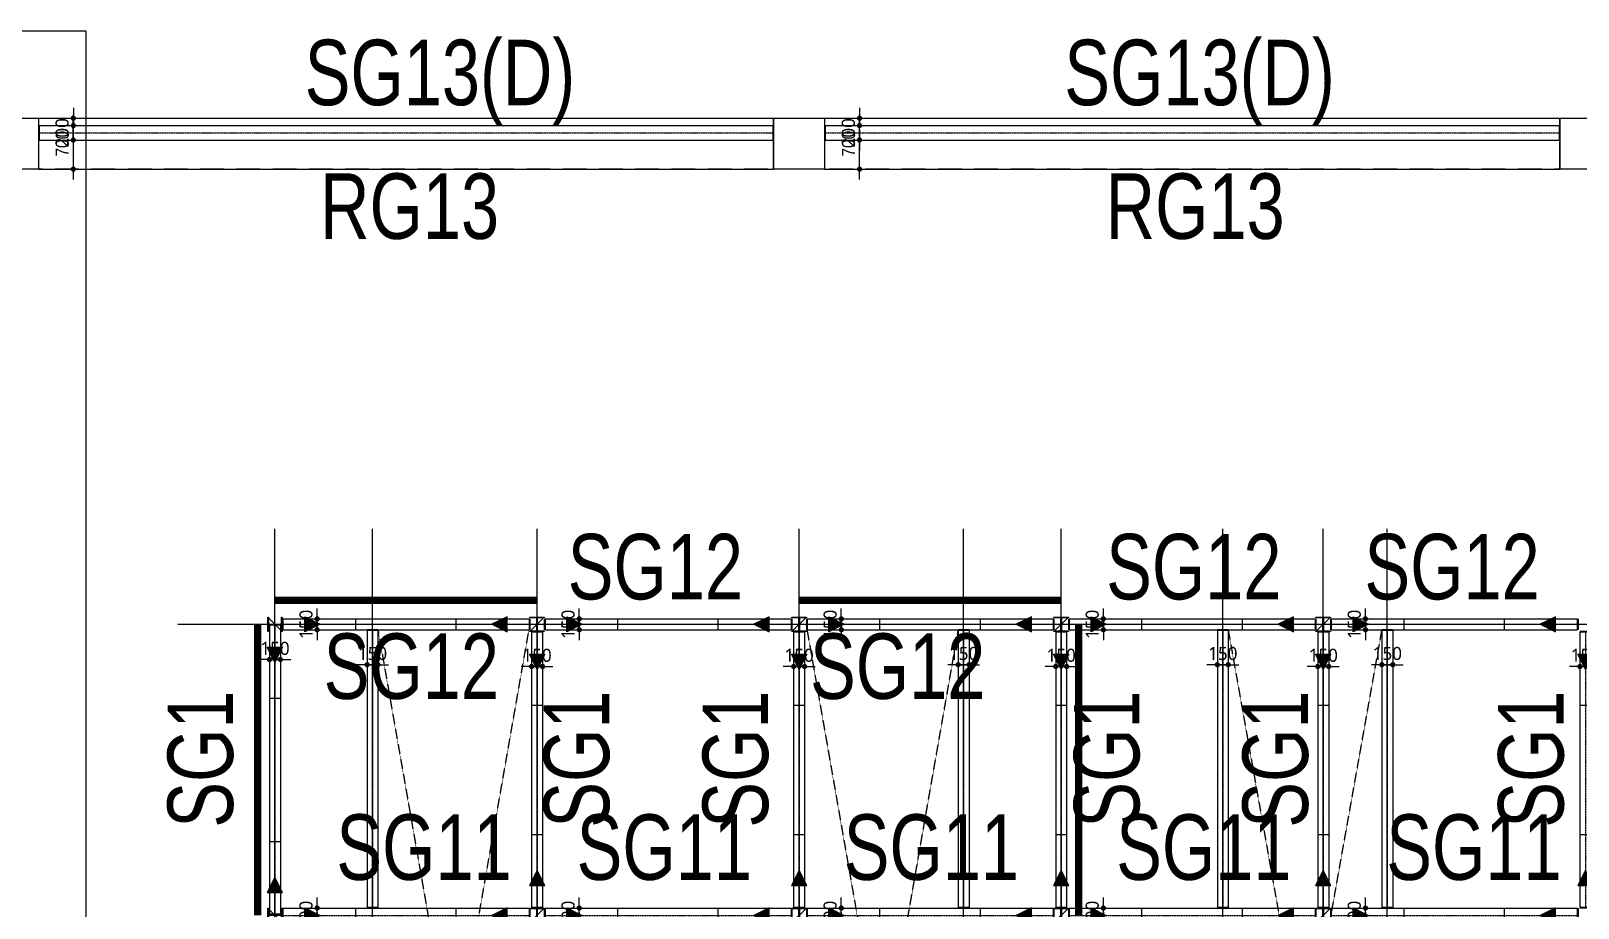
# Model space of a CAD drawing. Header units: millimetres. Extents: x -42253 to 178576, y 88378 to 153500.
# Drawn here: x 102602 to 123854, y 137950 to 150005 of the extents above; entities that cross this region are included whole.
import ezdxf
from ezdxf.enums import TextEntityAlignment as Align

# ---------------------------------------------------------------- set-up
doc = ezdxf.new("R2010")
doc.units = ezdxf.units.MM
for name, pattern in [('HID', [2.3, 1.5, -0.8]), ('HIDDEN', [0.375, 0.25, -0.125]), ('xs-1f_plan$0$HID', [4, 3, -1])]:
    doc.linetypes.add(name, pattern=pattern)
doc.layers.get('Defpoints').update_dxf_attribs({"color": 159})
for name, color, linetype in [('A-CEN', 1, 'Continuous'), ('GIRDER-TEXT', 7, 'Continuous'), ('OPEN', 1, 'HID'), ('S-STEEL', 3, 'Continuous'), ('S-STL-BEAM', 6, 'Continuous'), ('VR', 6, 'HID'), ('xs-1f_plan$0$8', 8, 'Continuous'), ('xs-1f_plan$0$S-BEAM-철골', 6, 'Continuous'), ('xs-1f_plan$0$S-BEAM-철골Splice', 7, 'Continuous'), ('xs-1f_plan$0$xref', 7, 'Continuous'), ('보(girder)', 7, 'HID'), ('슬래브라인', 7, 'Continuous')]:
    doc.layers.add(name, color=color, linetype=linetype)
doc.layers.add('NOPLOT', color=191, linetype='Continuous', plot=False)
doc.styles.add('Gdim', font='Dotum.ttf', dxfattribs={"width": 0.9})
doc.styles.add('Gtx', font='Dotum.ttf')
doc.styles.add('xs-1f_plan$0$Gdim', font='malgun.ttf')
doc.dimstyles.new('Gdim200', dxfattribs={"dimscale": 200, "dimtxt": 3, "dimasz": 1.2, "dimexe": 2, "dimexo": 3, "dimgap": 1, "dimtad": 1, "dimdsep": 46, "dimlunit": 6, "dimtxsty": 'Gdim', "dimblk1": '_CIDOT', "dimblk2": '_CIDOT', "dimsah": 1, "dimcen": 2.5, "dimdle": 2, "dimclrd": 1, "dimclre": 1, "dimclrt": 3, "dimazin": 2, "dimtfac": 1, "dimtix": 1, "dimtmove": 2, "dimatfit": 3, "dimldrblk": '_CIDOT', "dimfxl": 2, "dimtolj": 1, "dimtzin": 0, "dimarcsym": 0})
doc.dimstyles.new('xs-1f_plan$0$Gdim200', dxfattribs={"dimscale": 200, "dimtxt": 3, "dimasz": 1.2, "dimexe": 2, "dimexo": 3, "dimgap": 1, "dimtad": 1, "dimdsep": 46, "dimlunit": 6, "dimtxsty": 'xs-1f_plan$0$Gdim', "dimblk1": 'xs-1f_plan$0$_CIDOT', "dimblk2": 'xs-1f_plan$0$_CIDOT', "dimsah": 1, "dimcen": 2.5, "dimdle": 2, "dimclrd": 1, "dimclre": 1, "dimclrt": 3, "dimazin": 2, "dimtfac": 1, "dimtix": 1, "dimtmove": 2, "dimatfit": 3, "dimldrblk": 'xs-1f_plan$0$_CIDOT', "dimfxl": 2, "dimtolj": 1, "dimtzin": 0, "dimarcsym": 0})

# ---------------------------------------------------------------- blocks, each defined once
blk = doc.blocks.new('_CIDOT')
at = {"color": 0, "linetype": 'ByBlock'}
blk.add_line((2, 0), (-1, 0), dxfattribs=at)
at = {"color": 0, "linetype": 'ByBlock', "const_width": 0.5}
blk.add_lwpolyline([(-0.25, 0, 1), (0.25, 0, 1)], format="xyb", close=True, dxfattribs=at)
blk = doc.blocks.new('*D986')
at = {"layer": 'Defpoints', "color": 155, "lineweight": -2, "transparency": 16777216}
for p, q in [((-1775, 750), (-1355, 750)), ((-1475, 122), (-1475, 678)), ((-1775, 50), (-1355, 50))]:
    blk.add_line(p, q, dxfattribs=at)
at = {"layer": 'Defpoints', "color": 0, "transparency": 16777216}
for p in [(-1955, 750), (-1475, 750), (-1955, 50)]:
    blk.add_point(p, dxfattribs=at)
at = {"layer": 'Defpoints', "color": 155, "lineweight": -2, "transparency": 16777216, "xscale": 71.99999999999994, "yscale": 71.99999999999994, "zscale": 71.99999999999994}
for p, rotation in [((-1475, 750), 90), ((-1475, 50), 270)]:
    blk.add_blockref('_CIDOT', p, dxfattribs=dict(at, rotation=rotation))
at = {"layer": 'Defpoints', "color": 3, "transparency": 16777216, "insert": (-1626, 400), "char_height": 180, "attachment_point": 5, "rotation": 90, "style": 'Gdim'}
blk.add_mtext('\\A1;{\\C155;700}', dxfattribs=at)
blk = doc.blocks.new('*U1046')
blk.add_lwpolyline([(17, 12, -0.414214), (4, 25), (4, 175, -0.414214), (17, 188), (100, 188), (100, 200), (-100, 200), (-100, 188), (-17, 188, -0.414214), (-4, 175), (-4, 25, -0.414214), (-17, 12), (-100, 12), (-100, 0), (100, 0), (100, 12)], format="xyb", close=True)
blk = doc.blocks.new('xs-1f_plan$0$_CIDOT')
at = {"color": 0, "linetype": 'ByBlock'}
blk.add_line((2, 0), (-1, 0), dxfattribs=at)
at = {"color": 0, "linetype": 'ByBlock', "const_width": 0.5}
blk.add_lwpolyline([(-0.25, 0, 1), (0.25, 0, 1)], format="xyb", close=True, dxfattribs=at)
blk = doc.blocks.new('*D1047')
at = {"layer": 'Defpoints', "color": 155, "lineweight": -2, "transparency": 16777216}
for p, q in [((-2839, 225), (-2419, 225)), ((-2539, 297), (-2539, 369)), ((-2539, 75), (-2539, 225)), ((-2839, 75), (-2419, 75)), ((-2539, 3), (-2539, -69))]:
    blk.add_line(p, q, dxfattribs=at)
at = {"layer": 'Defpoints', "color": 0, "transparency": 16777216}
for p in [(-3019, 225), (-2539, 225), (-3019, 75)]:
    blk.add_point(p, dxfattribs=at)
at = {"layer": 'Defpoints', "color": 155, "lineweight": -2, "transparency": 16777216, "xscale": 71.99999999999994, "yscale": 71.99999999999994, "zscale": 71.99999999999994}
for p, rotation in [((-2539, 225), 270), ((-2539, 75), 90)]:
    blk.add_blockref('xs-1f_plan$0$_CIDOT', p, dxfattribs=dict(at, rotation=rotation))
at = {"layer": 'Defpoints', "color": 155, "transparency": 16777216, "insert": (-2692, 150), "char_height": 180, "attachment_point": 5, "rotation": 90, "style": 'xs-1f_plan$0$Gdim'}
blk.add_mtext('\\A1;150', dxfattribs=at)
blk = doc.blocks.new('*D1049')
at = {"layer": 'Defpoints', "color": 155, "lineweight": -2, "transparency": 16777216}
for p, q in [((-2839, 250), (-2419, 250)), ((-2539, 322), (-2539, 394)), ((-2539, 50), (-2539, 250)), ((-2839, 50), (-2419, 50)), ((-2539, -22), (-2539, -94))]:
    blk.add_line(p, q, dxfattribs=at)
at = {"layer": 'Defpoints', "color": 0, "transparency": 16777216}
for p in [(-3019, 250), (-2539, 250), (-3019, 50)]:
    blk.add_point(p, dxfattribs=at)
at = {"layer": 'Defpoints', "color": 155, "lineweight": -2, "transparency": 16777216, "xscale": 71.99999999999994, "yscale": 71.99999999999994, "zscale": 71.99999999999994}
for p, rotation in [((-2539, 250), 270), ((-2539, 50), 90)]:
    blk.add_blockref('xs-1f_plan$0$_CIDOT', p, dxfattribs=dict(at, rotation=rotation))
at = {"layer": 'Defpoints', "color": 155, "transparency": 16777216, "insert": (-2692, 150), "char_height": 180, "attachment_point": 5, "rotation": 90, "style": 'xs-1f_plan$0$Gdim'}
blk.add_mtext('\\A1;200', dxfattribs=at)
blk = doc.blocks.new('*D1051')
at = {"layer": 'Defpoints', "color": 155, "lineweight": -2, "transparency": 16777216}
for p, q in [((-2839, 225), (-2419, 225)), ((-2539, 297), (-2539, 369)), ((-2539, 75), (-2539, 225)), ((-2839, 75), (-2419, 75)), ((-2539, 3), (-2539, -69))]:
    blk.add_line(p, q, dxfattribs=at)
at = {"layer": 'Defpoints', "color": 0, "transparency": 16777216}
for p in [(-3019, 225), (-2539, 225), (-3019, 75)]:
    blk.add_point(p, dxfattribs=at)
at = {"layer": 'Defpoints', "color": 155, "lineweight": -2, "transparency": 16777216, "xscale": 71.99999999999994, "yscale": 71.99999999999994, "zscale": 71.99999999999994}
for p, rotation in [((-2539, 225), 270), ((-2539, 75), 90)]:
    blk.add_blockref('xs-1f_plan$0$_CIDOT', p, dxfattribs=dict(at, rotation=rotation))
at = {"layer": 'Defpoints', "color": 155, "transparency": 16777216, "insert": (-2692, 150), "char_height": 180, "attachment_point": 5, "rotation": 90, "style": 'xs-1f_plan$0$Gdim'}
blk.add_mtext('\\A1;150', dxfattribs=at)
blk = doc.blocks.new('*D1053')
at = {"layer": 'Defpoints', "color": 155, "lineweight": -2, "transparency": 16777216}
for p, q in [((-2743, 225), (-2323, 225)), ((-2443, 297), (-2443, 369)), ((-2443, 75), (-2443, 225)), ((-2743, 75), (-2323, 75)), ((-2443, 3), (-2443, -69))]:
    blk.add_line(p, q, dxfattribs=at)
at = {"layer": 'Defpoints', "color": 0, "transparency": 16777216}
for p in [(-2923, 225), (-2443, 225), (-2923, 75)]:
    blk.add_point(p, dxfattribs=at)
at = {"layer": 'Defpoints', "color": 155, "lineweight": -2, "transparency": 16777216, "xscale": 71.99999999999994, "yscale": 71.99999999999994, "zscale": 71.99999999999994}
for p, rotation in [((-2443, 225), 270), ((-2443, 75), 90)]:
    blk.add_blockref('xs-1f_plan$0$_CIDOT', p, dxfattribs=dict(at, rotation=rotation))
at = {"layer": 'Defpoints', "color": 155, "transparency": 16777216, "insert": (-2596, 150), "char_height": 180, "attachment_point": 5, "rotation": 90, "style": 'xs-1f_plan$0$Gdim'}
blk.add_mtext('\\A1;150', dxfattribs=at)
blk = doc.blocks.new('*D1057')
at = {"layer": 'Defpoints', "color": 155, "lineweight": -2, "transparency": 16777216}
for p, q in [((-2768, 225), (-2348, 225)), ((-2468, 297), (-2468, 369)), ((-2468, 75), (-2468, 225)), ((-2768, 75), (-2348, 75)), ((-2468, 3), (-2468, -69))]:
    blk.add_line(p, q, dxfattribs=at)
at = {"layer": 'Defpoints', "color": 0, "transparency": 16777216}
for p in [(-2948, 225), (-2468, 225), (-2948, 75)]:
    blk.add_point(p, dxfattribs=at)
at = {"layer": 'Defpoints', "color": 155, "lineweight": -2, "transparency": 16777216, "xscale": 71.99999999999994, "yscale": 71.99999999999994, "zscale": 71.99999999999994}
for p, rotation in [((-2468, 225), 270), ((-2468, 75), 90)]:
    blk.add_blockref('xs-1f_plan$0$_CIDOT', p, dxfattribs=dict(at, rotation=rotation))
at = {"layer": 'Defpoints', "color": 155, "transparency": 16777216, "insert": (-2621, 150), "char_height": 180, "attachment_point": 5, "rotation": 90, "style": 'xs-1f_plan$0$Gdim'}
blk.add_mtext('\\A1;150', dxfattribs=at)
blk = doc.blocks.new('*D1063')
at = {"layer": 'Defpoints', "color": 155, "lineweight": -2, "transparency": 16777216}
for p, q in [((-2768, 225), (-2348, 225)), ((-2468, 297), (-2468, 369)), ((-2468, 75), (-2468, 225)), ((-2768, 75), (-2348, 75)), ((-2468, 3), (-2468, -69))]:
    blk.add_line(p, q, dxfattribs=at)
at = {"layer": 'Defpoints', "color": 0, "transparency": 16777216}
for p in [(-2948, 225), (-2468, 225), (-2948, 75)]:
    blk.add_point(p, dxfattribs=at)
at = {"layer": 'Defpoints', "color": 155, "lineweight": -2, "transparency": 16777216, "xscale": 71.99999999999994, "yscale": 71.99999999999994, "zscale": 71.99999999999994}
for p, rotation in [((-2468, 225), 270), ((-2468, 75), 90)]:
    blk.add_blockref('xs-1f_plan$0$_CIDOT', p, dxfattribs=dict(at, rotation=rotation))
at = {"layer": 'Defpoints', "color": 155, "transparency": 16777216, "insert": (-2621, 150), "char_height": 180, "attachment_point": 5, "rotation": 90, "style": 'xs-1f_plan$0$Gdim'}
blk.add_mtext('\\A1;150', dxfattribs=at)
blk = doc.blocks.new('*D1069')
at = {"layer": 'Defpoints', "color": 155, "lineweight": -2, "transparency": 16777216}
for p, q in [((-2768, 225), (-2348, 225)), ((-2468, 297), (-2468, 369)), ((-2468, 75), (-2468, 225)), ((-2768, 75), (-2348, 75)), ((-2468, 3), (-2468, -69))]:
    blk.add_line(p, q, dxfattribs=at)
at = {"layer": 'Defpoints', "color": 0, "transparency": 16777216}
for p in [(-2948, 225), (-2468, 225), (-2948, 75)]:
    blk.add_point(p, dxfattribs=at)
at = {"layer": 'Defpoints', "color": 155, "lineweight": -2, "transparency": 16777216, "xscale": 71.99999999999994, "yscale": 71.99999999999994, "zscale": 71.99999999999994}
for p, rotation in [((-2468, 225), 270), ((-2468, 75), 90)]:
    blk.add_blockref('xs-1f_plan$0$_CIDOT', p, dxfattribs=dict(at, rotation=rotation))
at = {"layer": 'Defpoints', "color": 155, "transparency": 16777216, "insert": (-2621, 150), "char_height": 180, "attachment_point": 5, "rotation": 90, "style": 'xs-1f_plan$0$Gdim'}
blk.add_mtext('\\A1;150', dxfattribs=at)
blk = doc.blocks.new('*D1079')
at = {"layer": 'Defpoints', "color": 155, "lineweight": -2, "transparency": 16777216}
for p, q in [((-2768, 225), (-2348, 225)), ((-2468, 297), (-2468, 369)), ((-2468, 75), (-2468, 225)), ((-2768, 75), (-2348, 75)), ((-2468, 3), (-2468, -69))]:
    blk.add_line(p, q, dxfattribs=at)
at = {"layer": 'Defpoints', "color": 0, "transparency": 16777216}
for p in [(-2948, 225), (-2468, 225), (-2948, 75)]:
    blk.add_point(p, dxfattribs=at)
at = {"layer": 'Defpoints', "color": 155, "lineweight": -2, "transparency": 16777216, "xscale": 71.99999999999994, "yscale": 71.99999999999994, "zscale": 71.99999999999994}
for p, rotation in [((-2468, 225), 270), ((-2468, 75), 90)]:
    blk.add_blockref('xs-1f_plan$0$_CIDOT', p, dxfattribs=dict(at, rotation=rotation))
at = {"layer": 'Defpoints', "color": 155, "transparency": 16777216, "insert": (-2621, 150), "char_height": 180, "attachment_point": 5, "rotation": 90, "style": 'xs-1f_plan$0$Gdim'}
blk.add_mtext('\\A1;150', dxfattribs=at)
blk = doc.blocks.new('*D1165')
at = {"layer": 'Defpoints', "color": 155, "lineweight": -2, "transparency": 16777216}
for p, q in [((-2839, 250), (-2419, 250)), ((-2539, 322), (-2539, 394)), ((-2539, 50), (-2539, 250)), ((-2839, 50), (-2419, 50)), ((-2539, -22), (-2539, -94))]:
    blk.add_line(p, q, dxfattribs=at)
at = {"layer": 'Defpoints', "color": 0, "transparency": 16777216}
for p in [(-3019, 250), (-2539, 250), (-3019, 50)]:
    blk.add_point(p, dxfattribs=at)
at = {"layer": 'Defpoints', "color": 155, "lineweight": -2, "transparency": 16777216, "xscale": 71.99999999999994, "yscale": 71.99999999999994, "zscale": 71.99999999999994}
for p, rotation in [((-2539, 250), 270), ((-2539, 50), 90)]:
    blk.add_blockref('xs-1f_plan$0$_CIDOT', p, dxfattribs=dict(at, rotation=rotation))
at = {"layer": 'Defpoints', "color": 155, "transparency": 16777216, "insert": (-2692, 150), "char_height": 180, "attachment_point": 5, "rotation": 90, "style": 'xs-1f_plan$0$Gdim'}
blk.add_mtext('\\A1;200', dxfattribs=at)
blk = doc.blocks.new('*U987')
at = {"layer": 'Defpoints'}
for p, q in [((-1955.451, 750), (-1955.451, 50)), ((8144.549, 750), (8144.549, 50))]:
    blk.add_line(p, q, dxfattribs=at)
at = {"layer": '보(girder)'}
for p, q in [((-1955.451, 750), (8144.549, 750)), ((8144.549, 50), (-1955.451, 50))]:
    blk.add_line(p, q, dxfattribs=at)
at = {"layer": 'Defpoints'}
dim = blk.add_linear_dim(base=(-1475.451, 750), p1=(-1955.451, 50), p2=(-1955.451, 750), angle=90, text='{\\C155;<>}', dimstyle='Gdim200', override={"dimscale": 60, "dimzin": 8, "dimclrd": 155, "dimclre": 155}, dxfattribs=at)
dim.commit()
dim.dimension.update_dxf_attribs({"geometry": '*D986', "text_midpoint": (-1625.573, 400)})
blk = doc.blocks.new('*U1048')
at = {"layer": 'xs-1f_plan$0$S-BEAM-철골'}
h = blk.add_hatch(color=7, dxfattribs=at)
h.dxf.hatch_style = 1
h.paths.add_polyline_path([(-2498.848, 150), (-2708.848, 255), (-2708.848, 45)])
h = blk.add_hatch(color=7, dxfattribs=at)
h.dxf.hatch_style = 1
h.paths.add_polyline_path([(453.152, 150), (663.152, 255), (663.152, 45)])
at = {"layer": 'Defpoints', "ltscale": 4}
for p, q in [((-3018.848, 225), (-3018.848, 75)), ((973.152, 225), (973.152, 75))]:
    blk.add_line(p, q, dxfattribs=at)
at = {"layer": 'xs-1f_plan$0$8', "color": 4, "ltscale": 4}
for p, q in [((-3008.848, 225), (963.152, 225)), ((-3008.848, 75), (963.152, 75))]:
    blk.add_line(p, q, dxfattribs=at)
at = {"layer": 'xs-1f_plan$0$8', "ltscale": 4}
for p, q in [((-3008.848, 225), (-3008.848, 75)), ((963.152, 225), (963.152, 75))]:
    blk.add_line(p, q, dxfattribs=at)
at = {"layer": 'xs-1f_plan$0$8', "linetype": 'xs-1f_plan$0$HID'}
blk.add_line((-3008.848, 150), (963.152, 150), dxfattribs=at)
at = {"layer": 'xs-1f_plan$0$S-BEAM-철골', "color": 7}
for points in [[(-2708.848, 255), (-2498.848, 150), (-2708.848, 45)], [(663.152, 255), (453.152, 150), (663.152, 45)]]:
    blk.add_lwpolyline(points, close=True, dxfattribs=at)
at = {"layer": 'xs-1f_plan$0$S-BEAM-철골Splice'}
for p, q in [((-2008.848, 75), (-2008.848, 225)), ((-36.848, 75), (-36.848, 225))]:
    blk.add_line(p, q, dxfattribs=at)
at = {"layer": 'Defpoints'}
dim = blk.add_linear_dim(base=(-2538.848, 225), p1=(-3018.848, 75), p2=(-3018.848, 225), angle=90, dimstyle='xs-1f_plan$0$Gdim200', override={"dimscale": 60, "dimzin": 8, "dimclrd": 155, "dimclre": 155, "dimclrt": 155}, dxfattribs=at)
dim.commit()
dim.dimension.update_dxf_attribs({"geometry": '*D1047', "text_midpoint": (-2692.334, 150)})
blk = doc.blocks.new('*U1050')
at = {"layer": 'xs-1f_plan$0$S-BEAM-철골'}
h = blk.add_hatch(color=7, dxfattribs=at)
h.dxf.hatch_style = 1
h.paths.add_polyline_path([(-2498.848, 150), (-2708.848, 255), (-2708.848, 45)])
h = blk.add_hatch(color=7, dxfattribs=at)
h.dxf.hatch_style = 1
h.paths.add_polyline_path([(-138.848, 150), (71.152, 255), (71.152, 45)])
at = {"layer": 'Defpoints', "ltscale": 4}
for p, q in [((-3018.848, 250), (-3018.848, 50)), ((381.152, 250), (381.152, 50))]:
    blk.add_line(p, q, dxfattribs=at)
at = {"layer": 'xs-1f_plan$0$8', "color": 4, "ltscale": 4}
for p, q in [((-3008.848, 250), (371.152, 250)), ((-3008.848, 50), (371.152, 50))]:
    blk.add_line(p, q, dxfattribs=at)
at = {"layer": 'xs-1f_plan$0$8', "ltscale": 4}
for p, q in [((-3008.848, 250), (-3008.848, 50)), ((371.152, 250), (371.152, 50))]:
    blk.add_line(p, q, dxfattribs=at)
at = {"layer": 'xs-1f_plan$0$8', "linetype": 'xs-1f_plan$0$HID'}
blk.add_line((-3008.848, 150), (371.152, 150), dxfattribs=at)
at = {"layer": 'xs-1f_plan$0$S-BEAM-철골', "color": 7}
for points in [[(-2708.848, 255), (-2498.848, 150), (-2708.848, 45)], [(71.152, 255), (-138.848, 150), (71.152, 45)]]:
    blk.add_lwpolyline(points, close=True, dxfattribs=at)
at = {"layer": 'xs-1f_plan$0$S-BEAM-철골Splice'}
for p, q in [((-2008.848, 50), (-2008.848, 250)), ((-628.848, 50), (-628.848, 250))]:
    blk.add_line(p, q, dxfattribs=at)
at = {"layer": 'Defpoints'}
dim = blk.add_linear_dim(base=(-2538.848, 250), p1=(-3018.848, 50), p2=(-3018.848, 250), angle=90, dimstyle='xs-1f_plan$0$Gdim200', override={"dimscale": 60, "dimzin": 8, "dimclrd": 155, "dimclre": 155, "dimclrt": 155}, dxfattribs=at)
dim.commit()
dim.dimension.update_dxf_attribs({"geometry": '*D1049', "text_midpoint": (-2691.844, 150)})
blk = doc.blocks.new('*U1052')
at = {"layer": 'xs-1f_plan$0$S-BEAM-철골'}
h = blk.add_hatch(color=7, dxfattribs=at)
h.dxf.hatch_style = 1
h.paths.add_polyline_path([(-2498.848, 150), (-2708.848, 255), (-2708.848, 45)])
h = blk.add_hatch(color=7, dxfattribs=at)
h.dxf.hatch_style = 1
h.paths.add_polyline_path([(-138.848, 150), (71.152, 255), (71.152, 45)])
at = {"layer": 'Defpoints', "ltscale": 4}
for p, q in [((-3018.848, 225), (-3018.848, 75)), ((381.152, 225), (381.152, 75))]:
    blk.add_line(p, q, dxfattribs=at)
at = {"layer": 'xs-1f_plan$0$8', "color": 4, "ltscale": 4}
for p, q in [((-3008.848, 225), (371.152, 225)), ((-3008.848, 75), (371.152, 75))]:
    blk.add_line(p, q, dxfattribs=at)
at = {"layer": 'xs-1f_plan$0$8', "ltscale": 4}
for p, q in [((-3008.848, 225), (-3008.848, 75)), ((371.152, 225), (371.152, 75))]:
    blk.add_line(p, q, dxfattribs=at)
at = {"layer": 'xs-1f_plan$0$8', "linetype": 'xs-1f_plan$0$HID'}
blk.add_line((-3008.848, 150), (371.152, 150), dxfattribs=at)
at = {"layer": 'xs-1f_plan$0$S-BEAM-철골', "color": 7}
for points in [[(-2708.848, 255), (-2498.848, 150), (-2708.848, 45)], [(71.152, 255), (-138.848, 150), (71.152, 45)]]:
    blk.add_lwpolyline(points, close=True, dxfattribs=at)
at = {"layer": 'xs-1f_plan$0$S-BEAM-철골Splice'}
for p, q in [((-2008.848, 75), (-2008.848, 225)), ((-628.848, 75), (-628.848, 225))]:
    blk.add_line(p, q, dxfattribs=at)
at = {"layer": 'Defpoints'}
dim = blk.add_linear_dim(base=(-2538.848, 225), p1=(-3018.848, 75), p2=(-3018.848, 225), angle=90, dimstyle='xs-1f_plan$0$Gdim200', override={"dimscale": 60, "dimzin": 8, "dimclrd": 155, "dimclre": 155, "dimclrt": 155}, dxfattribs=at)
dim.commit()
dim.dimension.update_dxf_attribs({"geometry": '*D1051', "text_midpoint": (-2692.334, 150)})
blk = doc.blocks.new('*U1054')
at = {"layer": 'xs-1f_plan$0$S-BEAM-철골'}
h = blk.add_hatch(color=7, dxfattribs=at)
h.dxf.hatch_style = 1
h.paths.add_polyline_path([(-2402.848, 150), (-2612.848, 255), (-2612.848, 45)])
h = blk.add_hatch(color=7, dxfattribs=at)
h.dxf.hatch_style = 1
h.paths.add_polyline_path([(357.152, 150), (567.152, 255), (567.152, 45)])
at = {"layer": 'Defpoints', "ltscale": 4}
for p, q in [((-2922.848, 225), (-2922.848, 75)), ((877.152, 225), (877.152, 75))]:
    blk.add_line(p, q, dxfattribs=at)
at = {"layer": 'xs-1f_plan$0$8', "color": 4, "ltscale": 4}
for p, q in [((-2912.848, 225), (867.152, 225)), ((-2912.848, 75), (867.152, 75))]:
    blk.add_line(p, q, dxfattribs=at)
at = {"layer": 'xs-1f_plan$0$8', "ltscale": 4}
for p, q in [((-2912.848, 225), (-2912.848, 75)), ((867.152, 225), (867.152, 75))]:
    blk.add_line(p, q, dxfattribs=at)
at = {"layer": 'xs-1f_plan$0$8', "linetype": 'xs-1f_plan$0$HID'}
blk.add_line((-2912.848, 150), (867.152, 150), dxfattribs=at)
at = {"layer": 'xs-1f_plan$0$S-BEAM-철골', "color": 7}
for points in [[(-2612.848, 255), (-2402.848, 150), (-2612.848, 45)], [(567.152, 255), (357.152, 150), (567.152, 45)]]:
    blk.add_lwpolyline(points, close=True, dxfattribs=at)
at = {"layer": 'xs-1f_plan$0$S-BEAM-철골Splice'}
for p, q in [((-1912.848, 75), (-1912.848, 225)), ((-132.848, 75), (-132.848, 225))]:
    blk.add_line(p, q, dxfattribs=at)
at = {"layer": 'Defpoints'}
dim = blk.add_linear_dim(base=(-2442.848, 225), p1=(-2922.848, 75), p2=(-2922.848, 225), angle=90, dimstyle='xs-1f_plan$0$Gdim200', override={"dimscale": 60, "dimzin": 8, "dimclrd": 155, "dimclre": 155, "dimclrt": 155}, dxfattribs=at)
dim.commit()
dim.dimension.update_dxf_attribs({"geometry": '*D1053', "text_midpoint": (-2596.334, 150)})
blk = doc.blocks.new('*U1058')
at = {"layer": 'Defpoints', "ltscale": 4}
for p, q in [((-2947.848, 225), (-2947.848, 75)), ((877.152, 225), (877.152, 75))]:
    blk.add_line(p, q, dxfattribs=at)
at = {"layer": 'xs-1f_plan$0$8', "color": 4, "ltscale": 4}
for p, q in [((-2937.848, 225), (867.152, 225)), ((-2937.848, 75), (867.152, 75))]:
    blk.add_line(p, q, dxfattribs=at)
at = {"layer": 'xs-1f_plan$0$8', "ltscale": 4}
for p, q in [((-2937.848, 225), (-2937.848, 75)), ((867.152, 225), (867.152, 75))]:
    blk.add_line(p, q, dxfattribs=at)
at = {"layer": 'xs-1f_plan$0$8', "linetype": 'xs-1f_plan$0$HID'}
blk.add_line((-2937.848, 150), (867.152, 150), dxfattribs=at)
at = {"layer": 'Defpoints'}
dim = blk.add_linear_dim(base=(-2467.848, 225), p1=(-2947.848, 75), p2=(-2947.848, 225), angle=90, dimstyle='xs-1f_plan$0$Gdim200', override={"dimscale": 60, "dimzin": 8, "dimclrd": 155, "dimclre": 155, "dimclrt": 155}, dxfattribs=at)
dim.commit()
dim.dimension.update_dxf_attribs({"geometry": '*D1057', "text_midpoint": (-2621.334, 150)})
blk = doc.blocks.new('*U1064')
at = {"layer": 'Defpoints', "ltscale": 4}
for p, q in [((-2947.848, 225), (-2947.848, 75)), ((877.152, 225), (877.152, 75))]:
    blk.add_line(p, q, dxfattribs=at)
at = {"layer": 'xs-1f_plan$0$8', "color": 4, "ltscale": 4}
for p, q in [((-2937.848, 225), (867.152, 225)), ((-2937.848, 75), (867.152, 75))]:
    blk.add_line(p, q, dxfattribs=at)
at = {"layer": 'xs-1f_plan$0$8', "ltscale": 4}
for p, q in [((-2937.848, 225), (-2937.848, 75)), ((867.152, 225), (867.152, 75))]:
    blk.add_line(p, q, dxfattribs=at)
at = {"layer": 'xs-1f_plan$0$8', "linetype": 'xs-1f_plan$0$HID'}
blk.add_line((-2937.848, 150), (867.152, 150), dxfattribs=at)
at = {"layer": 'Defpoints'}
dim = blk.add_linear_dim(base=(-2467.848, 225), p1=(-2947.848, 75), p2=(-2947.848, 225), angle=90, dimstyle='xs-1f_plan$0$Gdim200', override={"dimscale": 60, "dimzin": 8, "dimclrd": 155, "dimclre": 155, "dimclrt": 155}, dxfattribs=at)
dim.commit()
dim.dimension.update_dxf_attribs({"geometry": '*D1063', "text_midpoint": (-2621.334, 150)})
blk = doc.blocks.new('*U1070')
at = {"layer": 'Defpoints', "ltscale": 4}
for p, q in [((-2947.848, 225), (-2947.848, 75)), ((877.152, 225), (877.152, 75))]:
    blk.add_line(p, q, dxfattribs=at)
at = {"layer": 'xs-1f_plan$0$8', "color": 4, "ltscale": 4}
for p, q in [((-2937.848, 225), (867.152, 225)), ((-2937.848, 75), (867.152, 75))]:
    blk.add_line(p, q, dxfattribs=at)
at = {"layer": 'xs-1f_plan$0$8', "ltscale": 4}
for p, q in [((-2937.848, 225), (-2937.848, 75)), ((867.152, 225), (867.152, 75))]:
    blk.add_line(p, q, dxfattribs=at)
at = {"layer": 'xs-1f_plan$0$8', "linetype": 'xs-1f_plan$0$HID'}
blk.add_line((-2937.848, 150), (867.152, 150), dxfattribs=at)
at = {"layer": 'Defpoints'}
dim = blk.add_linear_dim(base=(-2467.848, 225), p1=(-2947.848, 75), p2=(-2947.848, 225), angle=90, dimstyle='xs-1f_plan$0$Gdim200', override={"dimscale": 60, "dimzin": 8, "dimclrd": 155, "dimclre": 155, "dimclrt": 155}, dxfattribs=at)
dim.commit()
dim.dimension.update_dxf_attribs({"geometry": '*D1069', "text_midpoint": (-2621.334, 150)})
blk = doc.blocks.new('*U1080')
at = {"layer": 'Defpoints', "ltscale": 4}
for p, q in [((-2947.848, 225), (-2947.848, 75)), ((877.152, 225), (877.152, 75))]:
    blk.add_line(p, q, dxfattribs=at)
at = {"layer": 'xs-1f_plan$0$8', "color": 4, "ltscale": 4}
for p, q in [((-2937.848, 225), (867.152, 225)), ((-2937.848, 75), (867.152, 75))]:
    blk.add_line(p, q, dxfattribs=at)
at = {"layer": 'xs-1f_plan$0$8', "ltscale": 4}
for p, q in [((-2937.848, 225), (-2937.848, 75)), ((867.152, 225), (867.152, 75))]:
    blk.add_line(p, q, dxfattribs=at)
at = {"layer": 'xs-1f_plan$0$8', "linetype": 'xs-1f_plan$0$HID'}
blk.add_line((-2937.848, 150), (867.152, 150), dxfattribs=at)
at = {"layer": 'Defpoints'}
dim = blk.add_linear_dim(base=(-2467.848, 225), p1=(-2947.848, 75), p2=(-2947.848, 225), angle=90, dimstyle='xs-1f_plan$0$Gdim200', override={"dimscale": 60, "dimzin": 8, "dimclrd": 155, "dimclre": 155, "dimclrt": 155}, dxfattribs=at)
dim.commit()
dim.dimension.update_dxf_attribs({"geometry": '*D1079', "text_midpoint": (-2621.334, 150)})
blk = doc.blocks.new('*U1166')
at = {"layer": 'Defpoints', "ltscale": 4}
for p, q in [((-3018.848, 250), (-3018.848, 50)), ((7081.152, 250), (7081.152, 50))]:
    blk.add_line(p, q, dxfattribs=at)
at = {"layer": 'xs-1f_plan$0$8', "color": 4, "ltscale": 4}
for p, q in [((-3008.848, 250), (7071.152, 250)), ((-3008.848, 50), (7071.152, 50))]:
    blk.add_line(p, q, dxfattribs=at)
at = {"layer": 'xs-1f_plan$0$8', "ltscale": 4}
for p, q in [((-3008.848, 250), (-3008.848, 50)), ((7071.152, 250), (7071.152, 50))]:
    blk.add_line(p, q, dxfattribs=at)
at = {"layer": 'xs-1f_plan$0$8', "linetype": 'xs-1f_plan$0$HID'}
blk.add_line((-3008.848, 150), (7071.152, 150), dxfattribs=at)
at = {"layer": 'Defpoints'}
dim = blk.add_linear_dim(base=(-2538.848, 250), p1=(-3018.848, 50), p2=(-3018.848, 250), angle=90, dimstyle='xs-1f_plan$0$Gdim200', override={"dimscale": 60, "dimzin": 8, "dimclrd": 155, "dimclre": 155, "dimclrt": 155}, dxfattribs=at)
dim.commit()
dim.dimension.update_dxf_attribs({"geometry": '*D1165', "text_midpoint": (-2691.844, 150)})

msp = doc.modelspace()

# ---------------------------------------------------------------- linework, layer by layer
at = {"layer": 'A-CEN'}
for p, q in [((105953.571, 128554.506, 0), (105953.571, 143162.951, 0)), ((107293.571, 128554.506, 0), (107293.571, 143162.951, 0)), ((109553.571, 128554.506, 0), (109553.571, 143162.951, 0)), ((113153.571, 128554.506), (113153.571, 143162.951)), ((115413.571, 128554.506, 0), (115413.571, 143162.951, 0)), ((116753.571, 128554.506, 0), (116753.571, 143162.951, 0)), ((118973.571, 128554.506), (118973.571, 143162.951)), ((120353.571, 128554.506, 0), (120353.571, 143162.951, 0)), ((121233.571, 128554.506), (121233.571, 143162.951)), ((104620.818, 141849.519), (164668.967, 141849.519))]:
    msp.add_line(p, q, dxfattribs=at)
at = {"layer": 'NOPLOT'}
for p, q in [((105853.571, 141949.519, 0), (106053.571, 141749.519, 0)), ((109453.571, 141749.519, 0), (109653.571, 141949.519, 0)), ((113053.571, 141749.519, 0), (113253.571, 141949.519, 0)), ((116653.571, 141749.519, 0), (116853.571, 141949.519, 0)), ((120253.571, 141749.519, 0), (120453.571, 141949.519, 0)), ((105853.571, 137949.519), (106053.571, 137749.519)), ((109453.571, 137749.519), (109653.571, 137949.519)), ((113053.571, 137749.519), (113253.571, 137949.519)), ((116653.571, 137749.519), (116853.571, 137949.519)), ((120253.571, 137749.519), (120453.571, 137949.519))]:
    msp.add_line(p, q, dxfattribs=at)
msp.add_lwpolyline([(91353.571, 150005.017), (103353.571, 150005.017), (103353.571, 122185.017), (91353.571, 122185.017)], close=True, dxfattribs=at)
at = {"layer": 'OPEN'}
for p, q in [((107368.571, 129934.519, 0), (109443.571, 141774.519, 0)), ((107368.571, 141774.519), (109443.571, 129934.519)), ((113263.571, 129924.519), (115338.571, 141764.519, 0)), ((113263.571, 141764.519), (115338.571, 129924.519)), ((119048.571, 129934.519, 0), (121158.571, 141764.519, 0)), ((119048.571, 141764.519), (121158.571, 129934.519))]:
    msp.add_line(p, q, dxfattribs=at)
at = {"layer": 'VR', "color": 6, "linetype": 'HIDDEN', "ltscale": 3, "const_width": 100, "elevation": 0}
for points in [[(105953.571, 142180.018), (109553.571, 142180.018)], [(113153.571, 142180.018), (116753.571, 142180.018)], [(105715.187, 141849.519), (105715.187, 137849.519)], [(116991.956, 141849.519), (116991.956, 137849.519)]]:
    msp.add_lwpolyline(points, dxfattribs=at)
at = {"layer": '슬래브라인'}
for p, q in [((102703.571, 148805.018), (112803.571, 148805.018)), ((113503.571, 148805.018), (123603.571, 148805.018)), ((102703.571, 148105.018), (112803.571, 148105.018)), ((113503.571, 148105.018), (123603.571, 148105.018))]:
    msp.add_line(p, q, dxfattribs=at)
at = {"layer": '슬래브라인', "elevation": 0}
for points in [[(102003.571, 148805.018), (102703.571, 148805.018), (102703.571, 148105.018), (102003.571, 148105.018)], [(112803.571, 148805.018), (113503.571, 148805.018), (113503.571, 148105.018), (112803.571, 148105.018)], [(123603.571, 148805.018), (124303.571, 148805.018), (124303.571, 148105.018), (123603.571, 148105.018)]]:
    msp.add_lwpolyline(points, close=True, dxfattribs=at)

# ---------------------------------------------------------------- block references
at = {"layer": 'S-STEEL', "xscale": -1, "rotation": 270}
for p in [(105853.571, 141849.519, 0), (105853.571, 137849.519)]:
    msp.add_blockref('*U1046', p, dxfattribs=at)
at = {"layer": 'S-STEEL', "xscale": -1}
for p in [(109553.571, 141749.519, 0), (113153.571, 141749.519, 0), (116753.571, 141749.519, 0), (120353.571, 141749.519, 0), (109553.571, 137749.519), (113153.571, 137749.519), (116753.571, 137749.519), (120353.571, 137749.519)]:
    msp.add_blockref('*U1046', p, dxfattribs=at)
at = {"layer": 'xs-1f_plan$0$xref'}
for name, p in [('*U1166', (105722.42, 148455.018)), ('*U1166', (116522.42, 148455.018)), ('*U1052', (109072.42, 141699.519, 0)), ('*U1052', (112672.42, 141699.519)), ('*U1052', (116272.42, 141699.519)), ('*U1052', (119872.42, 141699.519)), ('*U1052', (123472.42, 141699.519)), ('*U1050', (109072.42, 137699.519, 0)), ('*U1050', (112672.42, 137699.519)), ('*U1050', (116272.42, 137699.519)), ('*U1050', (119872.42, 137699.519)), ('*U1050', (123472.42, 137699.519))]:
    msp.add_blockref(name, p, dxfattribs=at)
at = {"layer": 'xs-1f_plan$0$xref', "rotation": 270}
for name, p in [('*U1048', (105803.571, 138826.67, 0)), ('*U1058', (107143.571, 138826.67, 0)), ('*U1064', (115263.571, 138826.67, 0)), ('*U1070', (118823.571, 138826.67, 0)), ('*U1080', (121083.571, 138826.67, 0)), ('*U1054', (109403.571, 138826.67, 0)), ('*U1054', (113003.571, 138826.67, 0)), ('*U1054', (116603.571, 138826.67, 0)), ('*U1054', (120203.571, 138826.67, 0)), ('*U1054', (123803.571, 138826.67, 0))]:
    msp.add_blockref(name, p, dxfattribs=at)
at = {"layer": '보(girder)'}
for p in [(104659.022, 148055.018), (115459.022, 148055.018)]:
    msp.add_blockref('*U987', p, dxfattribs=at)

# ---------------------------------------------------------------- texts
at = {"layer": 'GIRDER-TEXT', "style": 'Gtx', "width": 0.8}
for s, p in [('RG13', (107802.962, 146876.831)), ('RG13', (118593.084, 146876.831)), ('SG12', (111178.797, 141921.989)), ('SG12', (118575.529, 141921.989)), ('SG12', (122123.122, 141921.989)), ('SG12', (107826.13, 140554.277)), ('SG12', (114507.402, 140554.277)), ('SG11', (108000.939, 138067.482)), ('SG11', (111301.249, 138067.482)), ('SG11', (114970.311, 138067.482)), ('SG11', (118713.122, 138067.482)), ('SG11', (122423.025, 138067.482))]:
    msp.add_text(s, height=900, dxfattribs=at).set_placement(p, align=Align.BOTTOM_CENTER)
for p in [(105647.502, 139996.447), (110815.099, 139996.447), (112997.468, 139996.447), (118097.65, 139996.447), (120413.756, 139996.447), (123925.142, 139996.447)]:
    msp.add_text('SG1', height=900, rotation=90, dxfattribs=at).set_placement(p, align=Align.BOTTOM_CENTER)
at = {"layer": 'S-STL-BEAM', "style": 'Gtx', "width": 0.8}
for p in [(108219.576, 148714.173), (118654.292, 148714.173)]:
    msp.add_text('SG13(D)', height=900, dxfattribs=at).set_placement(p, align=Align.BOTTOM_CENTER)

doc.saveas('drawing.dxf')
